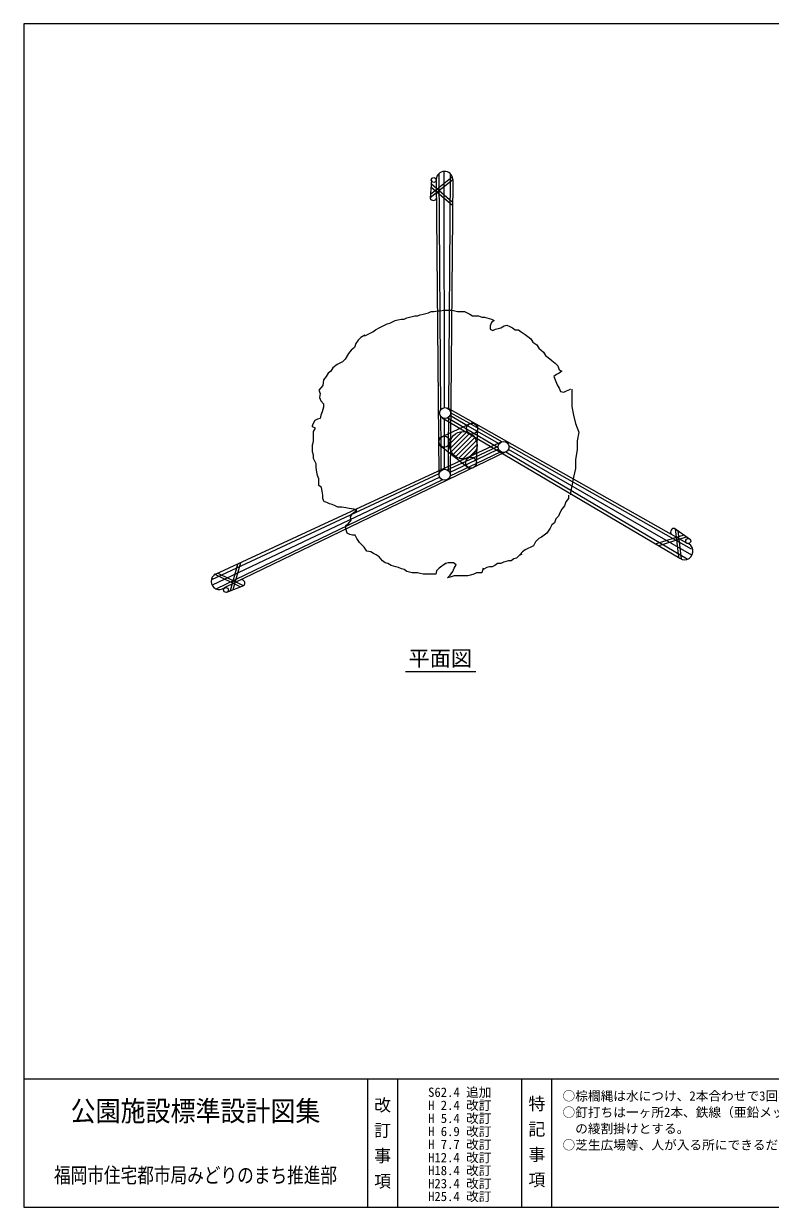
# Model space of a CAD drawing. Units: millimetres, scale not verified. Extents: x 149 to 2887, y 2060 to 3927.
# Drawn here: x 149 to 1292, y 2060 to 3872 of the extents above; entities that cross this region are included whole.
import ezdxf
from ezdxf.enums import TextEntityAlignment as Align

# ---------------------------------------------------------------- set-up
doc = ezdxf.new("R2010")
doc.units = ezdxf.units.MM
doc.header["$LTSCALE"] = 10
for name, color, linetype, lineweight in [('_0-0_', 7, 'Continuous', 13), ('寸法', 1, 'Continuous', 13), ('本体', 7, 'Continuous', 13)]:
    doc.layers.add(name, color=color, linetype=linetype, lineweight=lineweight)
doc.styles.add('@ＭＳ ゴシック', font='')
doc.styles.add('ＭＳ ゴシック', font='')
doc.styles.get('@ＭＳ ゴシック').set_extended_font_data('@MS Gothic')
doc.styles.get('ＭＳ ゴシック').set_extended_font_data('MS Gothic')

msp = doc.modelspace()

# ---------------------------------------------------------------- linework, layer by layer
at = {"layer": '_0-0_', "color": 6}
msp.add_line((148.69, 2256.61), (2886.82, 2256.61), dxfattribs=at)
at = {"layer": '_0-0_'}
for p, q in [((674.75, 2256.61), (674.75, 2060.04)), ((720.71, 2256.61), (720.71, 2060.04)), ((910.87, 2256.61), (910.87, 2060.04)), ((956.84, 2256.61), (956.84, 2060.04))]:
    msp.add_line(p, q, dxfattribs=at)
at = {"layer": '_0-0_', "color": 6}
msp.add_lwpolyline([(2886.82, 3871.85), (148.69, 3871.85), (148.69, 2060.04), (2886.82, 2060.04)], close=True, dxfattribs=at)
at = {"layer": '寸法', "color": 3}
msp.add_line((733.1, 2880.23), (840.58, 2880.23), dxfattribs=at)
at = {"layer": '本体', "color": 4}
for p, q in [((787.13, 3280.95), (784.68, 3642.14)), ((792.75, 3284.12), (792.55, 3645.5)), ((801.28, 3641.41), (799.01, 3282.33)), ((787.5, 3225.44), (787.2, 3270.53)), ((792.78, 3223.66), (792.76, 3267.45)), ((798.12, 3268.62), (826.57, 3251.82)), ((798.93, 3269.17), (798.65, 3226.15)), ((827.91, 3256.51), (801.2, 3271.91)), ((831.46, 3259.59), (802.14, 3276.17)), ((801.16, 3228.81), (818.89, 3246.53)), ((801.28, 3221.8), (826.29, 3246.81)), ((803.37, 3216.76), (831.63, 3245.02)), ((826.57, 3251.82), (874.88, 3223.29)), ((876.28, 3228.61), (827.91, 3256.51)), ((880.51, 3231.86), (831.46, 3259.59)), ((787.76, 3187.8), (787.5, 3225.44)), ((798.65, 3226.15), (798.41, 3187.83)), ((806.14, 3212.41), (835.88, 3242.15)), ((809.8, 3208.94), (839.05, 3238.19)), ((814.65, 3206.66), (841.43, 3233.45)), ((820.67, 3205.56), (842.63, 3227.52)), ((1170.85, 3067.72), (891.46, 3225.67)), ((792.8, 3189.71), (792.78, 3223.66)), ((797.06, 3188.73), (837.27, 3207.43)), ((828.57, 3206.33), (841.17, 3218.93)), ((837.27, 3207.43), (874.91, 3224.93)), ((875.67, 3220.32), (840.96, 3203.84)), ((879.02, 3216.67), (841.85, 3198.73)), ((886.73, 3216.29), (1164.04, 3052.51)), ((1171.65, 3058.27), (890.8, 3220.24)), ((840.96, 3203.84), (800.77, 3184.75)), ((841.85, 3198.73), (801.2, 3179.12)), ((436.5, 3021.1), (784.89, 3183.07)), ((785.6, 3177.55), (437.45, 3012.2)), ((789.78, 3173.61), (443.68, 3006.61))]:
    msp.add_line(p, q, dxfattribs=at)
at = {"layer": '本体'}
for p, q in [((770.9, 3605.53), (805.64, 3633.51)), ((772.85, 3632.49), (770.99, 3604.61)), ((771.48, 3610.85), (804.65, 3637.57)), ((772.74, 3626.61), (804.26, 3599.72)), ((784.7, 3181.25), (780.42, 3634.16)), ((805.69, 3633.46), (801.5, 3181.25)), ((772.15, 3622.15), (805.21, 3593.95)), ((743.39, 3423.85), (747.54, 3424.89)), ((747.54, 3424.89), (751.69, 3424.89)), ((751.69, 3424.89), (755.83, 3425.93)), ((755.83, 3425.93), (759.98, 3426.96)), ((759.98, 3426.96), (764.12, 3428)), ((764.12, 3428), (768.27, 3429.04)), ((768.27, 3429.04), (772.42, 3431.11)), ((772.42, 3431.11), (776.56, 3431.11)), ((776.56, 3431.11), (782.78, 3432.14)), ((782.78, 3432.14), (786.93, 3432.14)), ((786.93, 3432.14), (791.07, 3433.18)), ((791.07, 3433.18), (795.22, 3433.18)), ((795.22, 3433.18), (799.36, 3433.18)), ((799.36, 3433.18), (804.55, 3433.18)), ((804.55, 3433.18), (808.69, 3432.14)), ((808.69, 3432.14), (812.84, 3431.11)), ((812.84, 3431.11), (818.02, 3431.11)), ((818.02, 3431.11), (823.2, 3431.11)), ((823.2, 3431.11), (827.35, 3429.04)), ((827.35, 3429.04), (831.49, 3426.96)), ((831.49, 3426.96), (835.64, 3424.89)), ((835.64, 3424.89), (840.82, 3424.89)), ((840.82, 3424.89), (844.97, 3424.89)), ((844.97, 3424.89), (850.15, 3422.82)), ((687.43, 3403.12), (692.61, 3406.23)), ((692.61, 3406.23), (696.75, 3408.31)), ((696.75, 3408.31), (700.9, 3410.38)), ((700.9, 3410.38), (705.05, 3412.45)), ((705.05, 3412.45), (709.19, 3413.49)), ((709.19, 3413.49), (713.34, 3415.56)), ((713.34, 3415.56), (717.48, 3417.63)), ((717.48, 3417.63), (721.63, 3418.67)), ((721.63, 3418.67), (726.81, 3419.71)), ((726.81, 3419.71), (730.96, 3419.71)), ((730.96, 3419.71), (735.1, 3421.78)), ((735.1, 3421.78), (739.25, 3422.82)), ((739.25, 3422.82), (743.39, 3423.85)), ((850.15, 3422.82), (854.29, 3422.82)), ((854.29, 3422.82), (864.66, 3419.71)), ((864.66, 3414.52), (862.59, 3409.34)), ((862.59, 3409.34), (862.59, 3404.16)), ((864.66, 3419.71), (868.81, 3417.63)), ((868.81, 3417.63), (864.66, 3414.52)), ((875.02, 3405.2), (879.17, 3406.23)), ((879.17, 3406.23), (884.35, 3409.34)), ((884.35, 3409.34), (888.5, 3410.38)), ((888.5, 3410.38), (892.64, 3408.31)), ((892.64, 3408.31), (896.79, 3406.23)), ((896.79, 3406.23), (900.94, 3403.12)), ((664.62, 3391.72), (660.48, 3387.58)), ((670.84, 3394.83), (664.62, 3391.72)), ((670.84, 3393.8), (674.99, 3395.87)), ((674.99, 3395.87), (679.13, 3397.94)), ((679.13, 3397.94), (683.28, 3400.01)), ((683.28, 3400.01), (687.43, 3403.12)), ((862.59, 3404.16), (866.73, 3402.09)), ((866.73, 3402.09), (870.88, 3404.16)), ((870.88, 3404.16), (875.02, 3405.2)), ((900.94, 3403.12), (906.12, 3403.12)), ((906.12, 3403.12), (910.26, 3400.01)), ((910.26, 3400.01), (916.48, 3395.87)), ((916.48, 3395.87), (920.63, 3392.76)), ((920.63, 3392.76), (924.77, 3389.65)), ((924.77, 3389.65), (927.88, 3384.47)), ((650.11, 3372.03), (645.97, 3366.85)), ((655.3, 3376.18), (650.11, 3372.03)), ((657.37, 3382.39), (655.3, 3376.18)), ((660.48, 3387.58), (657.37, 3382.39)), ((927.88, 3384.47), (934.1, 3380.32)), ((934.1, 3380.32), (937.21, 3375.14)), ((937.21, 3375.14), (944.47, 3368.92)), ((636.64, 3354.41), (628.35, 3350.26)), ((640.79, 3358.56), (636.64, 3354.41)), ((645.97, 3366.85), (640.79, 3358.56)), ((944.47, 3368.92), (947.58, 3363.74)), ((947.58, 3363.74), (951.72, 3360.63)), ((951.72, 3360.63), (956.9, 3356.48)), ((956.9, 3356.48), (962.09, 3352.34)), ((962.09, 3352.34), (966.23, 3348.19)), ((614.87, 3336.79), (611.77, 3331.61)), ((619.02, 3339.9), (614.87, 3336.79)), ((622.13, 3345.08), (619.02, 3339.9)), ((628.35, 3350.26), (622.13, 3345.08)), ((964.16, 3334.72), (960.01, 3331.61)), ((968.3, 3336.79), (964.16, 3334.72)), ((966.23, 3348.19), (968.3, 3341.97)), ((968.3, 3341.97), (972.45, 3339.9)), ((972.45, 3339.9), (968.3, 3336.79)), ((606.58, 3318.13), (600.36, 3310.88)), ((607.62, 3326.43), (606.58, 3318.13)), ((611.77, 3331.61), (607.62, 3326.43)), ((960.01, 3331.61), (962.09, 3326.43)), ((962.09, 3326.43), (965.2, 3319.17)), ((965.2, 3319.17), (968.3, 3313.99)), ((600.36, 3310.88), (602.44, 3305.7)), ((602.44, 3305.7), (601.4, 3299.48)), ((601.4, 3299.48), (603.47, 3294.3)), ((968.3, 3313.99), (970.38, 3308.81)), ((970.38, 3308.81), (975.56, 3307.77)), ((975.56, 3307.77), (979.71, 3309.84)), ((979.71, 3309.84), (984.89, 3311.92)), ((984.89, 3311.92), (985.92, 3312.95)), ((987.89, 3312.4), (987.89, 3299.21)), ((987.89, 3299.21), (987.89, 3286.01)), ((603.47, 3294.3), (607.62, 3290.15)), ((607.62, 3284.97), (605.55, 3277.71)), ((607.62, 3290.15), (607.62, 3284.97)), ((1163.8, 3076.42), (797.87, 3283.1)), ((987.89, 3286.01), (990.53, 3272.82)), ((594.15, 3264.24), (591.04, 3258.02)), ((598.29, 3266.31), (594.15, 3264.24)), ((602.44, 3267.35), (598.29, 3266.31)), ((603.47, 3272.53), (602.44, 3267.35)), ((605.55, 3277.71), (603.47, 3272.53)), ((783.95, 3237.53), (835.69, 3261.51)), ((789.48, 3268.55), (1153.28, 3053.47)), ((990.53, 3272.82), (993.16, 3259.62)), ((591.04, 3258.02), (591.04, 3256.98)), ((591.04, 3254.91), (591.04, 3256.98)), ((595.18, 3252.84), (591.04, 3254.91)), ((592.07, 3247.66), (595.18, 3252.84)), ((592.07, 3241.44), (592.07, 3247.66)), ((843.1, 3256.88), (841.56, 3195.14)), ((993.16, 3259.62), (998.44, 3246.43)), ((998.44, 3246.43), (995.8, 3233.23)), ((442.44, 3029.44), (879.73, 3231.55)), ((591.04, 3226.93), (592.07, 3232.11)), ((591.04, 3221.74), (591.04, 3226.93)), ((592.07, 3232.11), (592.07, 3241.44)), ((783.79, 3227.96), (831.68, 3190.2)), ((995.8, 3233.23), (995.8, 3220.04)), ((886.9, 3216.37), (455.77, 3008.39)), ((591.04, 3216.56), (591.04, 3221.74)), ((592.07, 3211.38), (591.04, 3216.56)), ((592.07, 3206.2), (592.07, 3211.38)), ((995.8, 3220.04), (993.16, 3204.2)), ((596.22, 3197.91), (592.07, 3206.2)), ((596.22, 3192.72), (596.22, 3197.91)), ((597.25, 3185.47), (596.22, 3192.72)), ((993.16, 3191.01), (990.53, 3177.81)), ((993.16, 3204.2), (993.16, 3191.01)), ((598.29, 3180.29), (597.25, 3185.47)), ((600.36, 3175.1), (598.29, 3180.29)), ((600.36, 3169.92), (600.36, 3175.1)), ((990.53, 3177.81), (987.89, 3164.62)), ((600.36, 3164.74), (600.36, 3169.92)), ((604.51, 3161.63), (600.36, 3164.74)), ((605.55, 3156.45), (604.51, 3161.63)), ((606.58, 3150.23), (605.55, 3156.45)), ((987.89, 3164.62), (985.25, 3151.42)), ((606.58, 3145.05), (606.58, 3150.23)), ((608.66, 3139.87), (606.58, 3145.05)), ((612.8, 3138.83), (609.69, 3139.87)), ((616.95, 3136.76), (612.8, 3138.83)), ((621.09, 3135.72), (616.95, 3136.76)), ((625.24, 3133.65), (621.09, 3135.72)), ((978.67, 3139.87), (976.6, 3133.65)), ((982.82, 3145.05), (978.67, 3139.87)), ((982.82, 3150.23), (982.82, 3145.05)), ((985.25, 3151.42), (987.89, 3151.42)), ((629.38, 3131.57), (625.24, 3133.65)), ((635.6, 3131.57), (629.38, 3131.57)), ((641.82, 3130.54), (635.6, 3131.57)), ((647, 3129.5), (641.82, 3130.54)), ((654.26, 3128.46), (647, 3129.5)), ((649.08, 3117.06), (652.19, 3122.25)), ((650.11, 3111.88), (649.08, 3117.06)), ((652.19, 3122.25), (658.41, 3127.43)), ((658.41, 3127.43), (654.26, 3128.46)), ((967.27, 3118.1), (963.12, 3113.95)), ((969.34, 3123.28), (967.27, 3118.1)), ((972.45, 3128.46), (969.34, 3123.28)), ((976.6, 3133.65), (972.45, 3128.46)), ((641.82, 3103.59), (645.97, 3106.7)), ((641.82, 3098.41), (641.82, 3103.59)), ((643.9, 3092.19), (641.82, 3098.41)), ((645.97, 3106.7), (650.11, 3111.88)), ((954.83, 3099.44), (949.65, 3092.19)), ((956.9, 3104.63), (954.83, 3099.44)), ((961.05, 3107.74), (956.9, 3104.63)), ((963.12, 3113.95), (961.05, 3107.74)), ((1167.74, 3082.82), (1145.09, 3099.17)), ((1145.91, 3098.76), (1151.11, 3055.55)), ((648.04, 3090.12), (643.9, 3092.19)), ((652.19, 3089.08), (648.04, 3090.12)), ((656.33, 3089.08), (652.19, 3089.08)), ((658.41, 3083.9), (656.33, 3089.08)), ((662.55, 3077.68), (658.41, 3083.9)), ((937.21, 3083.9), (932.03, 3078.71)), ((941.36, 3085.97), (937.21, 3083.9)), ((945.5, 3089.08), (941.36, 3085.97)), ((949.65, 3092.19), (945.5, 3089.08)), ((1159.35, 3088.9), (1116.64, 3075.4)), ((1162.82, 3086.03), (1120.9, 3072.79)), ((1150.12, 3095.46), (1155.26, 3052.63)), ((669.81, 3070.42), (662.55, 3077.68)), ((673.95, 3064.2), (669.81, 3070.42)), ((680.17, 3063.17), (673.95, 3064.2)), ((684.32, 3061.09), (680.17, 3063.17)), ((912.34, 3063.17), (908.19, 3059.02)), ((916.48, 3066.28), (912.34, 3063.17)), ((920.63, 3068.35), (916.48, 3066.28)), ((924.77, 3070.42), (920.63, 3068.35)), ((928.92, 3072.5), (924.77, 3070.42)), ((932.03, 3078.71), (928.92, 3072.5)), ((465.21, 3004.27), (476.28, 3044.28)), ((469.51, 3005.63), (481, 3047.18)), ((688.46, 3059.02), (684.32, 3061.09)), ((692.61, 3055.91), (688.46, 3059.02)), ((697.79, 3049.69), (692.61, 3055.91)), ((701.94, 3046.58), (697.79, 3049.69)), ((706.08, 3045.55), (701.94, 3046.58)), ((711.26, 3042.44), (706.08, 3045.55)), ((794.18, 3045.55), (784.85, 3038.29)), ((798.33, 3046.58), (794.18, 3045.55)), ((794.18, 3045.55), (794.18, 3044.51)), ((802.47, 3046.58), (798.33, 3046.58)), ((806.62, 3046.58), (802.47, 3046.58)), ((810.76, 3043.47), (806.62, 3046.58)), ((873.99, 3045.55), (869.84, 3042.44)), ((879.17, 3045.55), (873.99, 3045.55)), ((883.32, 3047.62), (879.17, 3045.55)), ((890.57, 3049.69), (883.32, 3047.62)), ((894.72, 3049.69), (890.57, 3049.69)), ((898.86, 3052.8), (894.72, 3049.69)), ((903.01, 3053.84), (898.86, 3052.8)), ((907.15, 3057.99), (903.01, 3053.84)), ((911.3, 3060.06), (907.15, 3057.99)), ((480.03, 3009.8), (440.84, 3029.04)), ((485.09, 3011.52), (445.56, 3030.93)), ((718.52, 3040.37), (711.26, 3042.44)), ((722.67, 3039.33), (718.52, 3040.37)), ((726.81, 3037.26), (722.67, 3039.33)), ((730.96, 3036.22), (726.81, 3037.26)), ((735.1, 3033.11), (730.96, 3036.22)), ((739.25, 3032.07), (735.1, 3033.11)), ((743.39, 3031.04), (739.25, 3032.07)), ((751.69, 3031.04), (743.39, 3031.04)), ((755.83, 3030), (751.69, 3031.04)), ((759.98, 3028.96), (755.83, 3030)), ((765.16, 3028.96), (759.98, 3028.96)), ((769.31, 3028.96), (765.16, 3028.96)), ((775.52, 3028.96), (769.31, 3028.96)), ((779.67, 3028.96), (775.52, 3028.96)), ((780.71, 3034.15), (779.67, 3028.96)), ((784.85, 3038.29), (780.71, 3034.15)), ((797.29, 3023.78), (801.44, 3027.93)), ((801.44, 3027.93), (805.58, 3033.11)), ((807.65, 3026.89), (801.44, 3024.82)), ((805.58, 3033.11), (807.65, 3038.29)), ((807.65, 3038.29), (810.76, 3043.47)), ((811.8, 3026.89), (807.65, 3026.89)), ((815.95, 3026.89), (811.8, 3026.89)), ((822.16, 3026.89), (815.95, 3026.89)), ((828.38, 3026.89), (822.16, 3026.89)), ((832.53, 3027.93), (828.38, 3026.89)), ((837.71, 3028.96), (832.53, 3027.93)), ((841.86, 3031.04), (837.71, 3028.96)), ((846, 3031.04), (841.86, 3031.04)), ((850.15, 3031.04), (846, 3031.04)), ((852.22, 3038.29), (850.15, 3031.04)), ((857.4, 3039.33), (852.22, 3036.22)), ((861.55, 3040.37), (857.4, 3039.33)), ((865.7, 3040.37), (861.55, 3040.37)), ((869.84, 3042.44), (865.7, 3040.37)), ((459.84, 3001.89), (485.89, 3011.99)), ((801.44, 3024.82), (797.29, 3023.78))]:
    msp.add_line(p, q, dxfattribs=at)
for centre, radius in [((776.3, 3632.49), 3.78), ((793.75, 3275.78), 8.4), ((821.62, 3226.5), 20.99), ((834.97, 3251.96), 8.4), ((792.68, 3232.05), 8.4), ((883.25, 3223.93), 8.4), ((833.53, 3199.91), 8.4), ((793.1, 3181.32), 8.4), ((1165.91, 3079.89), 3.78), ((458.38, 3005.02), 3.78)]:
    msp.add_circle(centre, radius, dxfattribs=at)
for centre, radius, start, end in [((792.84, 3632.85), 12.86, 5.36217, 176.7208), ((775.78, 3606.67), 5.38, 202.72604, 339.1168), ((1144.3, 3094.02), 5.38, 80.72604, 217.1168), ((1160.2, 3064.29), 12.93, 236.31583, 76.18515), ((448.14, 3018.12), 12.54, 117.16424, 308.43476), ((482, 3015.46), 5.38, 317.72604, 94.11681)]:
    msp.add_arc(centre, radius, start, end, dxfattribs=at)

# ---------------------------------------------------------------- texts
at = {"layer": '_0-0_', "style": '@ＭＳ ゴシック'}
for s, p in [('改 訂 事 項', (697.73, 2158.68)), ('特 記 事 項', (933.86, 2160.64))]:
    msp.add_text(s, height=18.99, rotation=270, dxfattribs=at).set_placement(p, align=Align.MIDDLE_CENTER)
at = {"layer": '_0-0_', "style": 'ＭＳ ゴシック'}
for s, p in [('S62.4 追加', (816.2, 2236.25)), ('H 2.4 改訂', (816.2, 2216.25)), ('H 5.4 改訂', (816.2, 2196.25)), ('H 6.9 改訂', (816.2, 2176.25)), ('H 7.7 改訂', (816.2, 2156.25)), ('H12.4 改訂', (816.2, 2136.25)), ('H18.4 改訂', (816.2, 2116.47)), ('H23.4 改訂', (816.2, 2096.47)), ('H25.4 改訂', (816.2, 2076.69))]:
    msp.add_text(s, height=14.24, dxfattribs=at).set_placement(p, align=Align.MIDDLE_CENTER)
for s, p in [('○棕櫚縄は水につけ、2本合わせで3回巻以上の綾割掛けとする。', (973.46, 2237.65)), ('○釘打ちは一ヶ所2本、鉄線（亜鉛メッキ鉄線#18）は、2本合わせで3回巻以上', (973.46, 2212.65)), ('\u3000の綾割掛けとする。', (973.46, 2187.65)), ('○芝生広場等、人が入る所にできるだけ使用しない。', (973.46, 2162.65))]:
    msp.add_text(s, height=14.24, dxfattribs=at).set_placement(p, align=Align.TOP_LEFT)
for s, height, width, p in [('公園施設標準設計図集', 31.14, 0.9, (411.72, 2207.47)), ('福岡市住宅都市局みどりのまち推進部', 23.36, 0.8, (411.72, 2109.18))]:
    msp.add_text(s, height=height, dxfattribs=dict(at, width=width)).set_placement(p, align=Align.MIDDLE_CENTER)
at = {"layer": '寸法', "color": 3, "style": 'ＭＳ ゴシック'}
msp.add_text('平面図\u3000', height=23.74, dxfattribs=at).set_placement((737.77, 2881.4), align=Align.BOTTOM_LEFT)

doc.saveas('drawing.dxf')
